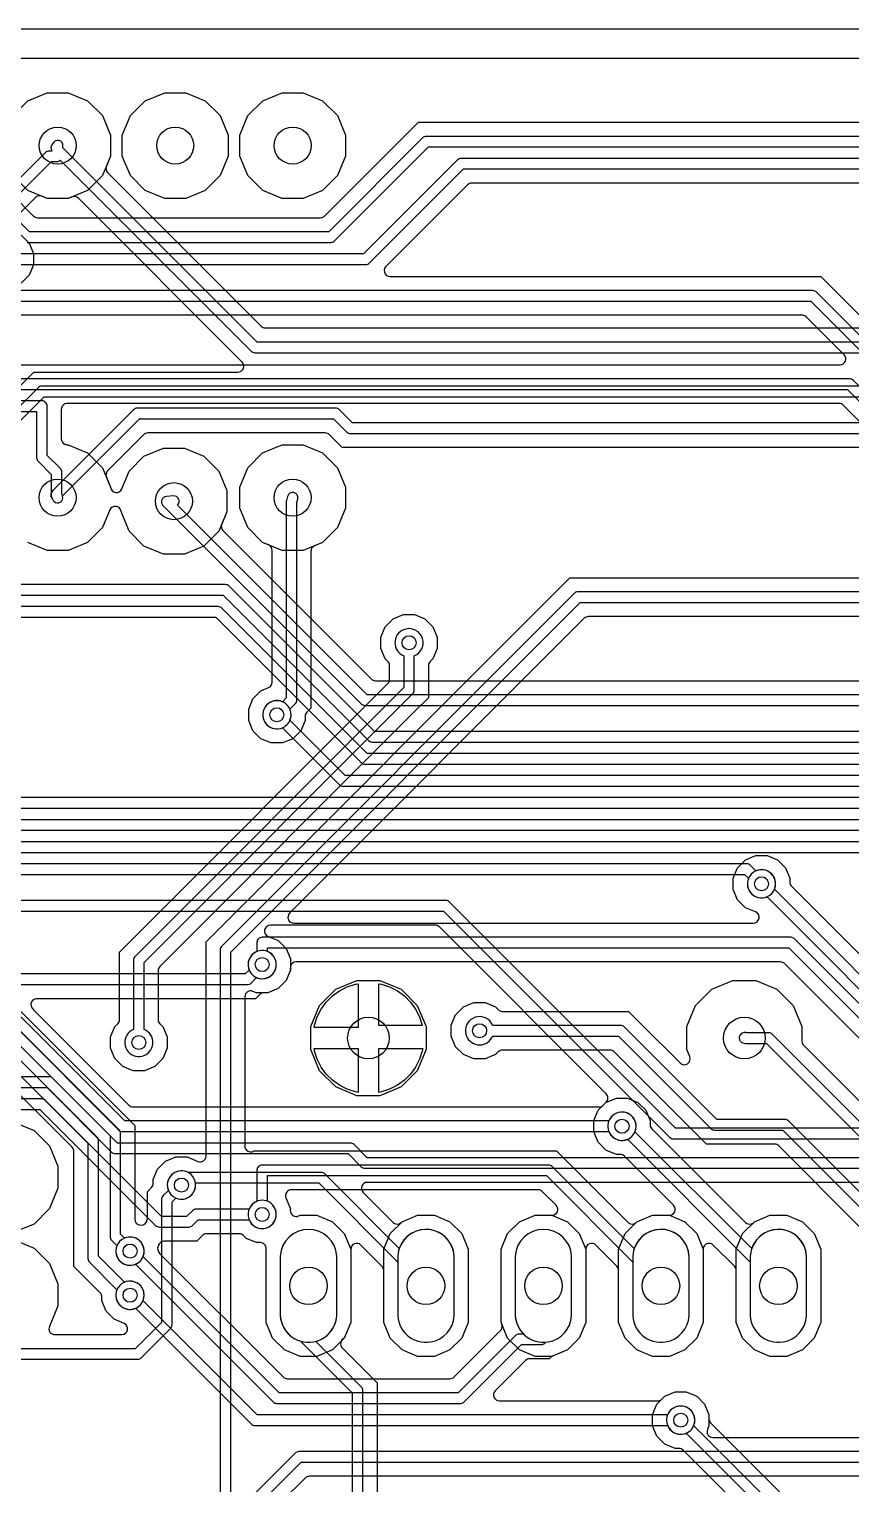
# Model space of a CAD drawing. Header units: millimetres. Extents: x -48 to 87, y -44 to 44.
# Drawn here: x 32.43 to 50.19, y 13.07 to 44.5 of the extents above; entities that cross this region are included whole.
import ezdxf

# ---------------------------------------------------------------- set-up
doc = ezdxf.new("R2010")
doc.units = ezdxf.units.MM

msp = doc.modelspace()

# ---------------------------------------------------------------- linework, layer by layer
at = {"layer": '16_copper'}
for points in [[(86.365, -19.5), (86.365, 42.468, 0.019634), (86.365, 42.478), (86.349, 42.677, 0.05898), (86.343, 42.706), (86.22, 43.084, 0.078702), (86.202, 43.119), (85.969, 43.441, 0.078694), (85.941, 43.469), (85.619, 43.702, 0.078712), (85.584, 43.72), (85.206, 43.843, 0.058974), (85.177, 43.849), (84.978, 43.865, 0.019634), (84.968, 43.865), (-46.07, 43.865, 0.019634)], [(31.584, 41.399), (32.521, 40.461, 0.198912), (32.611, 40.424), (38.725, 40.424, 0.198912), (38.815, 40.461), (40.841, 42.488), (69.547, 42.488)], [(69.374, 42.183), (41.015, 42.183, 0.198912), (40.934, 42.15), (38.904, 40.119), (32.432, 40.119), (30.753, 41.799)], [(32.385, 39.891), (38.951, 39.891, 0.198912), (39.032, 39.924), (41.062, 41.954), (69.326, 41.954)], [(69.215, 41.707), (41.77, 41.707, 0.198912), (41.689, 41.673), (39.659, 39.643), (32.192, 39.643, 0.9287)], [(32.192, 39.414), (39.707, 39.414, 0.198912), (39.787, 39.448), (41.818, 41.478), (69.168, 41.478)], [(68.989, 41.173), (41.997, 41.173, 0.198912), (41.907, 41.136), (40.163, 39.392, 0.756533), (40.231, 39.154), (49.545, 39.154), (54.758, 33.941, 0.198912)], [(54.691, 33.577), (49.452, 38.816, 0.198912), (49.371, 38.849), (29.416, 38.849)], [(10.494, 37.249), (49.958, 37.249, 0.668179), (50.048, 37.466), (49.235, 38.279, 0.198912), (49.145, 38.316), (29.195, 38.316)], [(73.343, 30.118), (54.407, 30.118, 0.297403), (54.373, 30.243), (53.613, 31.004), (53.613, 33.496, 0.198912), (53.58, 33.577), (50.246, 36.911, 0.198912), (50.165, 36.944), (10.668, 36.944, 0.198912)], [(10.715, 36.716), (50.118, 36.716), (53.384, 33.449), (53.384, 30.956, 0.198912), (53.418, 30.875), (54.178, 30.115), (54.178, 30.004, 0.414214), (54.293, 29.889), (73.295, 29.889)], [(22.272, 36.239), (32.588, 36.239), (32.588, 35.242, 0.198912), (32.622, 35.162), (32.906, 34.878), (32.906, 34.449, 0.224372), (32.933, 34.343), (32.944, 34.319, 0.749871), (33.157, 34.373), (33.151, 34.411), (33.134, 34.466), (33.134, 34.925, 0.198912), (33.101, 35.006), (32.817, 35.29), (32.817, 36.354, 0.414214), (32.703, 36.468), (22.225, 36.468, 0.198912)], [(52.306, 34.096), (50.029, 36.374, 0.198912), (49.939, 36.411), (33.249, 36.411, 0.414214), (33.122, 36.284), (33.122, 35.647, 0.284784), (33.192, 35.533), (33.204, 35.529, 0.114873), (33.27, 35.52), (33.69, 35.346), (34.011, 35.024), (34.187, 34.601, 0.776709), (34.43, 34.566), (34.588, 34.948), (34.909, 35.27), (35.33, 35.444), (35.784, 35.444), (36.204, 35.27), (36.526, 34.948), (36.7, 34.528), (36.7, 34.073), (36.526, 33.653), (36.204, 33.332), (35.784, 33.158), (35.33, 33.158), (34.909, 33.332), (34.588, 33.653), (34.413, 34.077, 0.776709), (34.17, 34.112), (34.011, 33.73), (33.69, 33.408), (33.27, 33.234), (32.815, 33.234), (32.395, 33.408)], [(36.786, 11.636), (36.786, 24.559), (44.339, 32.112), (51.872, 32.112), (51.872, 31.736, 0.945417), (53.092, 31.736), (53.092, 33.024, 0.945417), (51.872, 33.024), (51.872, 32.341), (44.291, 32.341, 0.198912), (44.21, 32.307), (36.59, 24.687, 0.198912), (36.557, 24.606), (36.557, 11.589, 0.198912)], [(24.78, 30.74), (34.709, 20.811), (34.709, 18.8, 0.995758), (34.981, 18.784), (34.982, 18.792), (34.982, 19.382), (35.072, 19.472, 0.198912), (35.109, 19.562), (35.109, 19.648), (35.202, 19.872), (35.373, 20.043), (35.597, 20.136), (35.84, 20.136), (36.077, 20.038, 0.534518), (36.252, 20.155), (36.252, 24.78), (44.118, 32.645), (51.441, 32.645, 0.414214)], [(51.441, 31.807), (44.517, 31.807, 0.198912), (44.428, 31.77), (38.059, 25.401, 0.668179), (38.148, 25.184), (48.083, 25.184, 0.820683), (48.131, 25.428), (47.915, 25.518), (47.743, 25.69), (47.65, 25.914), (47.65, 26.156), (47.743, 26.38), (47.915, 26.552), (48.139, 26.645), (48.381, 26.645), (48.605, 26.552), (48.777, 26.38), (48.87, 26.156), (48.87, 26.071, 0.198912), (48.907, 25.981), (52.048, 22.84, 0.198912)], [(24.559, 30.207), (34.176, 20.59), (34.176, 18.415, 0.198912), (34.209, 18.334), (34.326, 18.217), (34.325, 18.215), (34.31, 18.169), (34.303, 18.121), (34.303, 18.074), (34.31, 18.026), (34.325, 17.98), (34.347, 17.938), (34.375, 17.899), (34.409, 17.865), (34.448, 17.837), (34.49, 17.815), (34.536, 17.8), (34.584, 17.793), (34.631, 17.793), (34.679, 17.8, 1), (34.536, 18.395), (34.49, 18.38), (34.488, 18.379), (34.404, 18.462), (34.404, 20.637, 0.198912), (34.371, 20.718), (24.687, 30.402, 0.198912)], [(24.4, 29.731), (33.699, 20.431), (33.699, 17.939, 0.198912), (33.733, 17.858), (34.326, 17.265), (34.325, 17.262), (34.31, 17.216), (34.303, 17.169), (34.303, 17.121), (34.31, 17.074), (34.325, 17.028), (34.347, 16.985), (34.375, 16.946), (34.409, 16.913), (34.448, 16.884), (34.49, 16.863), (34.536, 16.848), (34.584, 16.84), (34.631, 16.84), (34.679, 16.848, 1), (34.536, 17.442), (34.49, 17.427), (34.488, 17.426), (33.928, 17.986), (33.928, 20.479, 0.198912), (33.895, 20.56), (24.528, 29.926, 0.198912)], [(32.192, 18.306), (32.532, 18.165), (32.868, 17.83), (33.049, 17.391), (33.049, 16.916), (32.865, 16.47, 0.534511), (32.982, 16.294), (34.43, 16.294, 0.820683), (34.479, 16.538), (34.262, 16.628), (34.091, 16.8), (33.998, 17.024), (33.998, 17.109, 0.198912), (33.961, 17.199), (33.395, 17.765), (33.395, 20.253, 0.198912), (33.357, 20.342), (24.311, 29.389, 0.198912)], [(51.959, 22.498), (48.541, 25.915, 0.928698), (47.999, 26.195), (47.978, 26.152, 0.671538), (48.38, 25.754), (51.83, 22.303, 0.198912)], [(55.669, 18.153), (48.976, 24.846, 0.198912), (48.895, 24.879), (37.465, 24.879, 0.414214), (37.351, 24.765), (37.351, 24.572, 0.9287), (37.536, 23.991), (37.582, 24.006, 0.671536), (37.579, 24.572), (37.579, 24.651), (48.848, 24.651), (55.636, 17.862)], [(53.979, 19.089), (48.759, 24.309, 0.198912), (48.669, 24.346), (38.202, 24.346, 0.3458), (38.078, 24.249), (38.075, 24.221, 0.090083), (38.075, 24.167), (37.982, 23.943), (37.81, 23.772), (37.586, 23.679), (37.344, 23.679), (37.266, 23.711, 0.534511), (37.09, 23.594), (37.09, 20.368, 0.021373), (37.091, 20.355), (37.093, 20.348, 0.329145), (37.2, 20.243), (37.208, 20.242, 0.143364), (37.287, 20.263), (43.83, 20.263), (44.113, 19.98), (45.374, 18.719, 0.284783), (45.504, 18.688), (45.516, 18.693, 0.113734), (45.568, 18.733), (45.904, 18.872), (46.269, 18.872, 0.668179), (46.359, 19.089), (45.298, 20.149, 0.198912), (45.208, 20.187), (45.122, 20.187), (44.898, 20.279), (44.727, 20.451), (44.634, 20.675), (44.634, 20.918), (44.727, 21.142), (44.898, 21.313), (45.122, 21.406), (45.365, 21.406), (45.589, 21.313), (45.761, 21.142), (45.853, 20.918), (45.853, 20.832, 0.198912), (45.891, 20.742), (47.914, 18.719, 0.284783), (48.044, 18.688), (48.056, 18.693, 0.113734), (48.108, 18.733), (48.444, 18.872), (48.808, 18.872), (49.144, 18.733), (49.401, 18.476), (49.54, 18.139), (49.54, 16.557), (49.401, 16.22), (49.144, 15.963), (48.808, 15.824), (48.444, 15.824), (48.108, 15.963), (47.851, 16.22), (47.712, 16.557), (47.712, 17.683, 0.198912), (47.674, 17.773), (47.217, 18.23, 0.668179), (47, 18.14), (47, 16.557), (46.861, 16.22), (46.604, 15.963), (46.268, 15.824), (45.904, 15.824), (45.568, 15.963), (45.311, 16.22), (45.172, 16.557), (45.172, 17.683, 0.198912), (45.134, 17.773), (44.677, 18.23, 0.668179), (44.46, 18.14), (44.46, 16.557), (44.321, 16.22), (44.064, 15.963), (43.728, 15.824), (43.364, 15.824), (43.028, 15.963), (42.771, 16.22), (42.632, 16.557), (42.632, 18.139), (42.771, 18.476), (43.028, 18.733), (43.364, 18.872), (43.729, 18.872, 0.668179), (43.819, 19.089), (43.52, 19.387, 0.198912), (43.43, 19.425), (38.094, 19.425, 0.534511), (37.977, 19.249), (38.075, 19.013, 0.553896), (38.223, 18.85), (38.227, 18.851, 0.101729), (38.284, 18.872), (38.648, 18.872), (38.984, 18.733), (39.241, 18.476), (39.38, 18.139), (39.38, 16.557), (39.241, 16.22, 0.542017), (39.202, 16.001), (39.948, 15.255), (39.948, 10.811, 0.820693)], [(50.371, 18.632), (48.632, 20.372, 0.198912), (48.542, 20.409), (47.07, 20.409), (45.076, 22.404, 0.198912), (44.986, 22.441), (42.66, 22.441, 0.198912), (42.57, 22.404), (42.509, 22.343), (42.285, 22.25), (42.043, 22.25), (41.819, 22.343), (41.647, 22.515), (41.554, 22.739), (41.554, 22.981), (41.647, 23.205), (41.819, 23.377), (42.043, 23.47), (42.285, 23.47), (42.509, 23.377), (42.57, 23.316, 0.198912), (42.66, 23.279), (45.386, 23.279), (45.668, 22.996), (46.502, 22.163, 0.820678), (46.709, 22.301), (46.645, 22.454), (46.645, 22.95), (46.835, 23.407), (47.185, 23.757), (47.642, 23.947), (48.138, 23.947), (48.595, 23.757), (48.945, 23.407), (49.135, 22.95), (49.135, 22.631, 0.198912), (49.172, 22.541), (52.994, 18.719, 0.284783)], [(51.19, 18.567), (48.849, 20.909, 0.198912), (48.768, 20.942), (47.291, 20.942), (45.293, 22.941, 0.198912), (45.212, 22.974), (42.447, 22.974, 0.9287), (41.867, 22.789), (41.882, 22.743, 0.671536), (42.447, 22.746), (45.165, 22.746), (47.163, 20.747, 0.198912), (47.244, 20.714), (48.721, 20.714), (50.919, 18.515, 0.281573)], [(53.129, 18.153), (48.5, 22.782, 0.198912), (48.419, 22.816), (47.943, 22.816, 0.153723), (47.865, 22.814), (47.84, 22.805, 0.662238), (47.851, 22.595), (47.888, 22.588, 0.111684), (47.943, 22.587), (48.371, 22.587), (53.096, 17.862)], [(32.093, 20.887), (32.532, 20.705), (32.868, 20.37), (33.049, 19.931), (33.049, 19.456), (32.868, 19.017), (32.532, 18.681), (32.192, 18.541, 0.668186)], [(30.163, 15.761), (34.766, 15.761), (34.779, 15.762, 0.170821), (34.847, 15.794), (35.482, 16.429, 0.198912), (35.516, 16.51), (35.516, 19.161), (35.599, 19.245, 0.928698), (35.879, 19.787), (35.836, 19.809, 0.671538), (35.438, 19.407), (35.32, 19.29, 0.198912), (35.287, 19.209), (35.287, 16.557), (34.719, 15.989), (30.277, 15.989)], [(26.626, -21.796), (35.958, -12.463, 0.198912), (35.992, -12.383), (35.992, 4.874), (39.61, 8.492, 0.198912), (39.643, 8.572), (39.643, 15.081, 0.198912), (39.61, 15.162), (38.623, 16.149, 0.324417), (39.076, 16.704), (39.076, 17.992, 0.945417), (37.856, 17.992), (37.856, 16.704, 0.288096), (38.232, 16.174), (38.297, 16.152, 0.115259), (38.337, 16.112), (39.414, 15.034), (39.414, 8.62), (35.797, 5.002, 0.198912), (35.763, 4.921), (35.763, -12.335), (26.43, -21.668, 0.198912)], [(48.899, 11.469), (46.568, 13.799, 0.198912), (46.478, 13.837), (46.392, 13.837), (46.168, 13.929), (45.997, 14.101), (45.904, 14.325), (45.904, 14.568), (45.997, 14.792), (46.168, 14.963), (46.392, 15.056), (46.635, 15.056), (46.859, 14.963), (47.031, 14.792), (47.123, 14.568), (47.123, 14.482, 0.198912), (47.161, 14.392), (50.454, 11.099, 0.284783)]]:
    msp.add_lwpolyline(points, format="xyb", dxfattribs=at)
for points in [[(32.817, 40.84), (32.396, 41.014), (32.075, 41.336), (31.901, 41.756), (31.901, 42.211), (32.075, 42.631), (32.396, 42.952), (32.817, 43.126), (33.271, 43.126), (33.691, 42.952), (34.013, 42.631), (34.187, 42.211), (34.187, 41.756), (34.013, 41.336), (33.691, 41.014), (33.271, 40.84)], [(35.357, 40.84), (34.936, 41.014), (34.615, 41.336), (34.441, 41.756), (34.441, 42.211), (34.615, 42.631), (34.936, 42.952), (35.357, 43.126), (35.811, 43.126), (36.231, 42.952), (36.553, 42.631), (36.727, 42.211), (36.727, 41.756), (36.553, 41.336), (36.231, 41.014), (35.811, 40.84)], [(37.897, 40.84), (37.476, 41.014), (37.155, 41.336), (36.981, 41.756), (36.981, 42.211), (37.155, 42.631), (37.476, 42.952), (37.897, 43.126), (38.351, 43.126), (38.771, 42.952), (39.093, 42.631), (39.267, 42.211), (39.267, 41.756), (39.093, 41.336), (38.771, 41.014), (38.351, 40.84)], [(39.514, 21.457), (39.057, 21.647), (38.707, 21.997), (38.517, 22.454), (38.517, 22.95), (38.707, 23.407), (39.057, 23.757), (39.514, 23.947), (40.01, 23.947), (40.467, 23.757), (40.817, 23.407), (41.007, 22.95), (41.007, 22.454), (40.817, 21.997), (40.467, 21.647), (40.01, 21.457)], [(40.824, 15.824), (40.488, 15.963), (40.231, 16.22), (40.092, 16.557), (40.092, 18.139), (40.231, 18.476), (40.488, 18.733), (40.824, 18.872), (41.188, 18.872), (41.524, 18.733), (41.781, 18.476), (41.92, 18.139), (41.92, 16.557), (41.781, 16.22), (41.524, 15.963), (41.188, 15.824)]]:
    msp.add_lwpolyline(points, close=True, dxfattribs=at)
msp.add_lwpolyline([(29.369, 38.621), (49.324, 38.621), (54.496, 33.449)], dxfattribs=at)
for points in [[(37.661, 29.077), (37.437, 29.169), (37.266, 29.341), (37.173, 29.565), (37.173, 29.808), (37.266, 30.032), (37.437, 30.203), (37.602, 30.272, 0.30335), (37.681, 30.389), (37.681, 33.238, 0.303347), (37.602, 33.355), (37.475, 33.408), (37.153, 33.73), (36.979, 34.15), (36.979, 34.604), (37.153, 35.024), (37.475, 35.346), (37.895, 35.52), (38.35, 35.52), (38.77, 35.346), (39.091, 35.024), (39.265, 34.604), (39.265, 34.15), (39.091, 33.73), (38.77, 33.408), (38.597, 33.337, 0.30335), (38.519, 33.219), (38.519, 29.83), (38.429, 29.74, 0.198912), (38.392, 29.651), (38.392, 29.565), (38.299, 29.341), (38.128, 29.169), (37.904, 29.077)], [(37.854, 29.389, 0.463819), (38.064, 29.806), (38.181, 29.923, 0.198912), (38.214, 30.004), (38.214, 34.276), (38.233, 34.349, 1), (38.012, 34.405), (37.989, 34.318, 0.062814), (37.986, 34.29), (37.986, 30.051), (37.902, 29.967), (37.9, 29.969), (37.854, 29.984), (37.806, 29.991), (37.759, 29.991), (37.711, 29.984), (37.665, 29.969), (37.623, 29.947), (37.584, 29.919), (37.55, 29.885), (37.522, 29.846), (37.5, 29.803), (37.485, 29.758), (37.478, 29.71), (37.478, 29.662), (37.485, 29.615), (37.5, 29.569), (37.522, 29.527), (37.55, 29.488), (37.584, 29.454), (37.623, 29.426), (37.665, 29.404), (37.711, 29.389), (37.759, 29.381), (37.806, 29.381)], [(34.677, 21.996), (34.453, 22.089), (34.281, 22.261), (34.188, 22.485), (34.188, 22.727), (34.281, 22.951), (34.342, 23.012, 0.198912), (34.379, 23.102), (34.379, 24.558), (34.662, 24.84), (34.662, 24.84), (40.184, 30.362, 0.198912), (40.221, 30.452), (40.221, 30.746, 0.198917), (40.184, 30.836), (40.123, 30.897), (40.03, 31.121), (40.03, 31.363), (40.123, 31.587), (40.295, 31.759), (40.519, 31.852), (40.761, 31.852), (40.985, 31.759), (41.157, 31.587), (41.25, 31.363), (41.25, 31.121), (41.157, 30.897), (41.096, 30.836, 0.198917), (41.059, 30.746), (41.059, 30.052), (40.776, 29.77), (40.776, 29.77), (35.254, 24.248, 0.198912), (35.217, 24.158), (35.217, 23.102, 0.198912), (35.254, 23.012), (35.315, 22.951), (35.408, 22.727), (35.408, 22.485), (35.315, 22.261), (35.143, 22.089), (34.919, 21.996)], [(34.869, 22.309, 0.730089), (34.912, 22.889), (34.912, 24.337), (40.721, 30.145, 0.198912), (40.754, 30.226), (40.754, 30.959, 0.9287), (40.569, 31.539), (40.523, 31.524, 0.671536), (40.526, 30.959), (40.526, 30.273), (34.717, 24.465, 0.198912), (34.684, 24.384), (34.684, 22.889), (34.681, 22.888), (34.638, 22.867), (34.599, 22.838), (34.566, 22.805), (34.537, 22.766), (34.516, 22.723), (34.501, 22.677), (34.493, 22.63), (34.493, 22.582), (34.501, 22.535), (34.516, 22.489), (34.537, 22.446), (34.566, 22.407), (34.599, 22.374), (34.638, 22.345), (34.681, 22.324), (34.727, 22.309), (34.774, 22.301), (34.822, 22.301)], [(48.728, 16.136, 0.349916), (49.236, 16.704), (49.236, 17.992, 0.824944), (48.049, 18.153), (45.525, 20.677, 0.928698), (44.983, 20.956), (44.961, 20.913, 0.671538), (45.363, 20.515), (48.016, 17.862), (48.016, 16.704), (48.024, 16.636), (48.039, 16.569), (48.062, 16.505), (48.092, 16.443), (48.128, 16.385), (48.171, 16.332), (48.219, 16.283), (48.273, 16.24), (48.331, 16.204), (48.392, 16.174), (48.457, 16.152), (48.524, 16.136), (48.592, 16.129), (48.66, 16.129)], [(46.188, 16.136, 0.349916), (46.696, 16.704), (46.696, 17.992, 0.824944), (45.509, 18.153), (43.737, 19.925, 0.198912), (43.656, 19.958), (37.465, 19.958, 0.414214), (37.351, 19.844), (37.351, 19.175, 0.9287), (37.536, 18.594), (37.582, 18.609, 0.671536), (37.579, 19.175), (37.579, 19.729), (43.609, 19.729), (45.476, 17.862), (45.476, 16.704), (45.484, 16.636), (45.499, 16.569), (45.522, 16.505), (45.552, 16.443), (45.588, 16.385), (45.631, 16.332), (45.679, 16.283), (45.733, 16.24), (45.791, 16.204), (45.852, 16.174), (45.917, 16.152), (45.984, 16.136), (46.052, 16.129), (46.12, 16.129)], [(41.108, 16.136, 0.349916), (41.616, 16.704), (41.616, 17.992, 0.945417), (40.396, 17.992), (40.396, 16.704), (40.404, 16.636), (40.419, 16.569), (40.442, 16.505), (40.472, 16.443), (40.508, 16.385), (40.551, 16.332), (40.599, 16.283), (40.653, 16.24), (40.711, 16.204), (40.772, 16.174), (40.837, 16.152), (40.904, 16.136), (40.972, 16.129), (41.04, 16.129)], [(43.648, 16.136, 0.349916), (44.156, 16.704), (44.156, 17.992, 0.945417), (42.936, 17.992), (42.936, 16.704), (42.944, 16.636), (42.959, 16.569), (42.982, 16.505), (43.012, 16.443), (43.048, 16.385), (43.091, 16.332), (43.139, 16.283), (43.193, 16.24), (43.251, 16.204), (43.312, 16.174), (43.377, 16.152), (43.444, 16.136), (43.512, 16.129), (43.58, 16.129)], [(51.268, 8.516, 0.349916), (51.776, 9.084), (51.776, 10.372, 0.824944), (50.589, 10.533), (46.795, 14.327, 0.928698), (46.253, 14.606), (46.231, 14.563, 0.671538), (46.633, 14.165), (50.556, 10.242), (50.556, 9.084), (50.564, 9.016), (50.579, 8.949), (50.602, 8.885), (50.632, 8.823), (50.668, 8.765), (50.711, 8.712), (50.759, 8.663), (50.813, 8.62), (50.871, 8.584), (50.932, 8.554), (50.997, 8.532), (51.064, 8.516), (51.132, 8.509), (51.2, 8.509)]]:
    msp.add_lwpolyline(points, format="xyb", close=True, dxfattribs=at)
at = {"layer": '1_copper'}
for points in [[(86.365, -19.5), (86.365, 42.468, 0.019634), (86.365, 42.478), (86.349, 42.677, 0.05898), (86.343, 42.706), (86.22, 43.084, 0.078702), (86.202, 43.119), (85.969, 43.441, 0.078694), (85.941, 43.469), (85.619, 43.702, 0.078702), (85.584, 43.72), (85.206, 43.843, 0.05898), (85.177, 43.849), (84.978, 43.865, 0.019634), (84.968, 43.865), (29.583, 43.865, 0.668179)], [(32.396, 42.952), (32.817, 43.126), (33.271, 43.126), (33.691, 42.952), (34.013, 42.631), (34.187, 42.211), (34.187, 41.756), (34.096, 41.537, 0.303346), (34.124, 41.399), (37.443, 38.08, 0.198912), (37.532, 38.043), (52.527, 38.043, 0.198908)], [(52.739, 37.738), (37.354, 37.738), (33.154, 41.938), (33.158, 41.972, 0.872001), (32.938, 42.025), (32.935, 42.019, 0.3394), (32.915, 41.866), (32.861, 41.866, 0.198912), (32.78, 41.832), (31.226, 40.278)], [(31.355, 40.083), (32.909, 41.637), (33.02, 41.637, 0.194238), (33.099, 41.669), (37.225, 37.543, 0.198912), (37.306, 37.509), (52.739, 37.509)], [(30.952, 35.513), (32.529, 37.09), (36.94, 37.09, 0.668179), (37.03, 37.307), (33.491, 40.846, 0.303346), (33.352, 40.874), (33.271, 40.84), (32.817, 40.84), (32.702, 40.888, 0.303353), (32.563, 40.86), (32.031, 40.328, 0.534512)], [(30.613, 34.42), (32.75, 36.557), (56.232, 36.557, 0.9287), (56.812, 36.743), (56.797, 36.788, 0.671536), (56.232, 36.786), (32.703, 36.786, 0.198912), (32.622, 36.752), (30.559, 34.69, 0.194261)], [(69.532, 35.992), (39.417, 35.992), (39.133, 36.276, 0.198912), (39.053, 36.309), (34.766, 36.309, 0.198912), (34.685, 36.276), (32.939, 34.53, 0.443059), (32.933, 34.343), (32.944, 34.319, 0.749871), (33.157, 34.373), (33.151, 34.411), (33.15, 34.417), (34.814, 36.081), (39.005, 36.081), (39.289, 35.797, 0.198912), (39.37, 35.763), (69.485, 35.763)], [(69.306, 35.458), (39.196, 35.458), (38.916, 35.739, 0.198912), (38.826, 35.776), (34.992, 35.776, 0.198912), (34.903, 35.739), (34.123, 34.959, 0.303353), (34.096, 34.821), (34.187, 34.601, 0.776689), (34.43, 34.566), (34.588, 34.948), (34.909, 35.27), (35.33, 35.444), (35.784, 35.444), (36.204, 35.27), (36.526, 34.948), (36.7, 34.528), (36.7, 34.073), (36.589, 33.806, 0.303353), (36.617, 33.667), (39.824, 30.46, 0.198912), (39.914, 30.423), (53.003, 30.423, 0.198912)], [(28.065, 31.794), (36.465, 31.794), (39.607, 28.653, 0.198912), (39.688, 28.619), (75.724, 28.619), (75.736, 28.621, 0.170821), (75.805, 28.653), (77.868, 30.717, 0.198912), (77.902, 30.798), (77.902, 31.161, 0.388504), (78.492, 31.736), (78.492, 33.024, 0.945417), (77.272, 33.024), (77.272, 31.736, 0.29981), (77.673, 31.198), (77.673, 30.845), (75.676, 28.848), (39.735, 28.848), (36.593, 31.99, 0.198912), (36.513, 32.023), (28.065, 32.023, 0.674905)], [(29.845, 32.271), (36.624, 32.271), (39.765, 29.129, 0.198912), (39.846, 29.096), (61.722, 29.096), (61.734, 29.097, 0.170821), (61.803, 29.129), (62.628, 29.955, 0.198912), (62.662, 30.036), (62.662, 31.161, 0.388504), (63.252, 31.736), (63.252, 33.024, 0.945417), (62.032, 33.024), (62.032, 31.736, 0.29981), (62.433, 31.198), (62.433, 30.083), (61.675, 29.324), (39.894, 29.324), (36.752, 32.466, 0.198912), (36.671, 32.499), (29.892, 32.499)], [(74.105, 28.372), (39.259, 28.372), (38.064, 29.567, 0.928698), (37.522, 29.846), (37.5, 29.803, 0.671538), (37.902, 29.405), (39.13, 28.177, 0.198912), (39.211, 28.143), (74.057, 28.143)], [(10.888, 26.238), (47.895, 26.238), (47.979, 26.155), (47.978, 26.152), (47.963, 26.106), (47.955, 26.059), (47.955, 26.011), (47.963, 25.964), (47.978, 25.918), (47.999, 25.875), (48.028, 25.836), (48.061, 25.803), (48.1, 25.774), (48.143, 25.753), (48.189, 25.738), (48.236, 25.73), (48.284, 25.73), (48.331, 25.738, 1), (48.189, 26.332), (48.143, 26.317), (48.14, 26.316), (48.023, 26.433, 0.198912), (47.943, 26.467), (10.888, 26.467, 0.9287)], [(9.684, 25.444), (41.386, 25.444), (46.274, 20.557, 0.198912), (46.355, 20.523), (62.881, 20.523), (63.703, 19.701), (63.703, 18.546, 0.321608), (63.256, 17.992), (63.256, 16.704, 0.945417), (64.476, 16.704), (64.476, 17.992, 0.366884), (63.932, 18.564), (63.932, 19.748, 0.198912), (63.898, 19.829), (63.009, 20.718, 0.198912), (62.928, 20.752), (46.402, 20.752), (41.515, 25.64, 0.198912), (41.434, 25.673), (9.731, 25.673)], [(15.047, 23.857), (37.148, 23.857, 0.198912), (37.228, 23.89), (37.345, 24.008, 0.928698), (37.625, 24.549), (37.582, 24.571, 0.671538), (37.184, 24.169), (37.1, 24.086), (15.047, 24.086)], [(32.02, 23.063), (34.368, 20.715, 0.198912), (34.449, 20.682), (44.96, 20.682), (44.961, 20.679), (44.983, 20.637), (45.011, 20.598), (45.045, 20.564), (45.084, 20.536), (45.127, 20.514), (45.172, 20.499), (45.22, 20.491), (45.268, 20.491), (45.315, 20.499, 1), (45.172, 21.094), (45.127, 21.079, 0.201323), (44.96, 20.911), (34.496, 20.911), (32.148, 23.258, 0.198912)], [(60.516, 20.117), (39.735, 20.117), (39.451, 20.401, 0.198912), (39.37, 20.434), (34.337, 20.434), (32.942, 21.83, 0.198912), (32.861, 21.863), (14.446, 21.863, 0.198912)], [(14.494, 21.634), (32.814, 21.634), (34.209, 20.239, 0.198912), (34.29, 20.206), (39.323, 20.206), (39.607, 19.922, 0.198912), (39.688, 19.888), (60.468, 19.888)], [(15.922, 21.158), (32.655, 21.158), (35.162, 18.652, 0.198912), (35.242, 18.618), (35.878, 18.618, 0.198912), (35.958, 18.652), (36.084, 18.777), (37.182, 18.777, 0.9287), (37.762, 18.963), (37.747, 19.008, 0.671536), (37.182, 19.006), (36.036, 19.006, 0.198912), (35.955, 18.972), (35.83, 18.847), (35.29, 18.847), (32.783, 21.353, 0.198912), (32.703, 21.387), (15.875, 21.387, 0.198912)], [(60.289, 19.583), (39.736, 19.583, 0.668179), (39.646, 19.367), (40.294, 18.719, 0.284783), (40.424, 18.688), (40.436, 18.693, 0.113734), (40.488, 18.733), (40.824, 18.872), (41.188, 18.872), (41.524, 18.733), (41.781, 18.476), (41.92, 18.139), (41.92, 16.557), (41.781, 16.22), (41.524, 15.963), (41.188, 15.824), (40.824, 15.824), (40.488, 15.963), (40.231, 16.22), (40.092, 16.557), (40.092, 17.683, 0.198912), (40.054, 17.773), (39.597, 18.23, 0.668179), (39.38, 18.14), (39.38, 16.557), (39.241, 16.22), (38.984, 15.963), (38.648, 15.824), (38.284, 15.824), (37.948, 15.963), (37.691, 16.22), (37.552, 16.557), (37.552, 18.155, 0.414214), (37.425, 18.282), (37.344, 18.282), (37.12, 18.374), (37.059, 18.435, 0.198917), (36.969, 18.472), (36.262, 18.472, 0.198912), (36.173, 18.435), (36.051, 18.313), (35.344, 18.313, 0.312789), (35.226, 18.231), (35.221, 18.219, 0.362981), (35.254, 18.043), (37.919, 15.379, 0.198912), (38.009, 15.342), (41.525, 15.342, 0.198912), (41.615, 15.379), (42.619, 16.383, 0.234649), (42.655, 16.49), (42.653, 16.497, 0.10561), (42.632, 16.557), (42.632, 18.139), (42.771, 18.476), (43.028, 18.733), (43.364, 18.872), (43.728, 18.872), (44.064, 18.733), (44.321, 18.476), (44.46, 18.139), (44.46, 16.557), (44.321, 16.22), (44.064, 15.963), (43.741, 15.829, 0.098503), (43.699, 15.802), (43.671, 15.773), (43.247, 15.773, 0.198912), (43.158, 15.736), (42.504, 15.082, 0.668179), (42.593, 14.865), (46.018, 14.865, 0.198912), (46.108, 14.903), (46.168, 14.963), (46.392, 15.056), (46.635, 15.056), (46.859, 14.963), (47.031, 14.792), (47.123, 14.568), (47.123, 14.325), (47.091, 14.247, 0.534511), (47.208, 14.072), (65.973, 14.072)], [(36.159, 11.391), (38.306, 13.538), (66.199, 13.538, 0.198912), (66.28, 13.572), (71.009, 18.301), (71.596, 18.301, 0.264004), (71.694, 18.356), (71.739, 18.431, 1), (71.543, 18.548), (71.531, 18.529), (70.961, 18.529, 0.198912), (70.88, 18.496), (66.151, 13.767), (38.259, 13.767, 0.198912), (38.178, 13.733), (35.997, 11.552)], [(70.701, 17.562), (66.372, 13.233), (38.485, 13.233, 0.198912), (38.395, 13.196), (37.9, 12.701, 0.668179)]]:
    msp.add_lwpolyline(points, format="xyb", dxfattribs=at)
for points in [[(35.357, 40.84), (34.936, 41.014), (34.615, 41.336), (34.441, 41.756), (34.441, 42.211), (34.615, 42.631), (34.936, 42.952), (35.357, 43.126), (35.811, 43.126), (36.231, 42.952), (36.553, 42.631), (36.727, 42.211), (36.727, 41.756), (36.553, 41.336), (36.231, 41.014), (35.811, 40.84)], [(37.897, 40.84), (37.476, 41.014), (37.155, 41.336), (36.981, 41.756), (36.981, 42.211), (37.155, 42.631), (37.476, 42.952), (37.897, 43.126), (38.351, 43.126), (38.771, 42.952), (39.093, 42.631), (39.267, 42.211), (39.267, 41.756), (39.093, 41.336), (38.771, 41.014), (38.351, 40.84)], [(37.895, 33.234), (37.475, 33.408), (37.153, 33.73), (36.979, 34.15), (36.979, 34.604), (37.153, 35.024), (37.475, 35.346), (37.895, 35.52), (38.35, 35.52), (38.77, 35.346), (39.091, 35.024), (39.265, 34.604), (39.265, 34.15), (39.091, 33.73), (38.77, 33.408), (38.35, 33.234)], [(38.589, 22.927), (38.598, 22.982), (38.656, 23.16), (38.741, 23.328), (38.851, 23.48), (38.984, 23.613), (39.136, 23.723), (39.304, 23.808), (39.482, 23.866), (39.537, 23.875), (39.537, 22.927)], [(39.987, 22.974), (39.987, 23.875), (40.042, 23.866), (40.22, 23.808), (40.388, 23.723), (40.54, 23.613), (40.673, 23.48), (40.783, 23.328), (40.868, 23.16), (40.926, 22.982), (40.928, 22.974)], [(39.482, 21.538), (39.304, 21.596), (39.136, 21.681), (38.984, 21.791), (38.851, 21.924), (38.741, 22.076), (38.656, 22.244), (38.598, 22.422), (38.589, 22.477), (39.537, 22.477), (39.537, 21.529)], [(39.987, 22.477), (40.935, 22.477), (40.926, 22.422), (40.868, 22.244), (40.783, 22.076), (40.673, 21.924), (40.54, 21.791), (40.388, 21.681), (40.22, 21.596), (40.042, 21.538), (39.987, 21.529)], [(45.904, 15.824), (45.568, 15.963), (45.311, 16.22), (45.172, 16.557), (45.172, 18.139), (45.311, 18.476), (45.568, 18.733), (45.904, 18.872), (46.268, 18.872), (46.604, 18.733), (46.861, 18.476), (47, 18.139), (47, 16.557), (46.861, 16.22), (46.604, 15.963), (46.268, 15.824)], [(48.444, 15.824), (48.108, 15.963), (47.851, 16.22), (47.712, 16.557), (47.712, 18.139), (47.851, 18.476), (48.108, 18.733), (48.444, 18.872), (48.808, 18.872), (49.144, 18.733), (49.401, 18.476), (49.54, 18.139), (49.54, 16.557), (49.401, 16.22), (49.144, 15.963), (48.808, 15.824)]]:
    msp.add_lwpolyline(points, close=True, dxfattribs=at)
for points in [[(32.254, 40.046), (32.426, 39.874), (32.518, 39.65), (32.518, 39.407), (32.426, 39.183), (32.254, 39.012)], [(29.369, 27.667), (66.659, 27.667)], [(66.707, 27.896), (29.416, 27.896)], [(64.389, 27.419), (14.97, 27.419)], [(14.923, 27.191), (64.342, 27.191)], [(52.864, 26.943), (12.112, 26.943)], [(12.065, 26.714), (52.816, 26.714)]]:
    msp.add_lwpolyline(points, dxfattribs=at)
for points in [[(53.57, 29.706, 1), (53.427, 30.301), (53.382, 30.286, 0.201323), (53.215, 30.118), (39.735, 30.118), (35.635, 34.218, 0.704614), (35.549, 34.415), (35.393, 34.404, 0.643409), (35.32, 34.209), (39.607, 29.923, 0.198912), (39.688, 29.889), (53.215, 29.889), (53.216, 29.887), (53.238, 29.844), (53.266, 29.805), (53.3, 29.771), (53.339, 29.743), (53.382, 29.721), (53.427, 29.706), (53.475, 29.699), (53.523, 29.699)], [(44.754, 21.216, 0.187836), (44.838, 21.253), (44.903, 21.317, 0.414224), (44.903, 21.497), (41.297, 25.102, 0.198912), (41.208, 25.14), (37.642, 25.14, 0.820683), (37.594, 24.895), (37.81, 24.806), (37.982, 24.634), (38.075, 24.41), (38.075, 24.167), (37.982, 23.943), (37.81, 23.772), (37.586, 23.679), (37.501, 23.679, 0.198912), (37.411, 23.642), (37.321, 23.552), (32.592, 23.552, 0.021373), (32.579, 23.551), (32.572, 23.55, 0.329145), (32.466, 23.442), (32.466, 23.435, 0.253673), (32.524, 23.314), (34.585, 21.253, 0.198912), (34.675, 21.215), (44.748, 21.215)], [(41.108, 16.136, 0.349916), (41.616, 16.704), (41.616, 17.992, 0.824944), (40.429, 18.153), (38.816, 19.766, 0.198912), (38.735, 19.799), (35.878, 19.799, 0.081539), (35.836, 19.809), (35.79, 19.824, 1), (35.647, 19.229), (35.695, 19.221, 0.481724), (36.02, 19.571), (38.688, 19.571), (40.396, 17.862), (40.396, 16.704), (40.404, 16.636), (40.419, 16.569), (40.442, 16.505), (40.472, 16.443), (40.508, 16.385), (40.551, 16.332), (40.599, 16.283), (40.653, 16.24), (40.711, 16.204), (40.772, 16.174), (40.837, 16.152), (40.904, 16.136), (40.972, 16.129), (41.04, 16.129)], [(41.764, 14.81, 0.170821), (41.832, 14.842), (43.069, 16.078), (43.498, 16.078, 0.253851), (43.593, 16.13), (43.648, 16.136, 0.349916), (44.156, 16.704), (44.156, 17.992, 0.945417), (42.936, 17.992), (42.936, 16.704, 0.184701), (43.115, 16.307), (43.021, 16.307, 0.198912), (42.94, 16.273), (41.704, 15.037), (37.83, 15.037), (34.889, 17.978, 0.928698), (34.347, 18.257), (34.325, 18.215, 0.671538), (34.727, 17.816), (37.702, 14.842, 0.198912), (37.782, 14.808), (41.751, 14.808)], [(38.568, 16.136, 0.349916), (39.076, 16.704), (39.076, 17.992, 0.945417), (37.856, 17.992), (37.856, 16.704), (37.864, 16.636), (37.879, 16.569), (37.902, 16.505), (37.932, 16.443), (37.968, 16.385), (38.011, 16.332), (38.059, 16.283), (38.113, 16.24), (38.171, 16.204), (38.232, 16.174), (38.297, 16.152), (38.364, 16.136), (38.432, 16.129), (38.5, 16.129)], [(46.188, 16.136, 0.349916), (46.696, 16.704), (46.696, 17.992, 0.945417), (45.476, 17.992), (45.476, 16.704), (45.484, 16.636), (45.499, 16.569), (45.522, 16.505), (45.552, 16.443), (45.588, 16.385), (45.631, 16.332), (45.679, 16.283), (45.733, 16.24), (45.791, 16.204), (45.852, 16.174), (45.917, 16.152), (45.984, 16.136), (46.052, 16.129), (46.12, 16.129)], [(48.728, 16.136, 0.349916), (49.236, 16.704), (49.236, 17.992, 0.945417), (48.016, 17.992), (48.016, 16.704), (48.024, 16.636), (48.039, 16.569), (48.062, 16.505), (48.092, 16.443), (48.128, 16.385), (48.171, 16.332), (48.219, 16.283), (48.273, 16.24), (48.331, 16.204), (48.392, 16.174), (48.457, 16.152), (48.524, 16.136), (48.592, 16.129), (48.66, 16.129)], [(46.585, 14.149, 1), (46.442, 14.744), (46.397, 14.729, 0.201323), (46.23, 14.561), (37.354, 14.561), (34.889, 17.025, 0.928698), (34.347, 17.305), (34.325, 17.262, 0.671538), (34.727, 16.864), (37.225, 14.365, 0.198912), (37.306, 14.332), (46.23, 14.332), (46.231, 14.329), (46.253, 14.287), (46.281, 14.248), (46.315, 14.214), (46.354, 14.186), (46.397, 14.164), (46.442, 14.149), (46.49, 14.141), (46.538, 14.141)]]:
    msp.add_lwpolyline(points, format="xyb", close=True, dxfattribs=at)
at = {"layer": 'drills_PTH'}
for centre, radius in [((33.044, 41.983), 0.4), ((35.584, 41.983), 0.4), ((38.124, 41.983), 0.4), ((33.042, 34.377), 0.4), ((35.557, 34.301), 0.4), ((38.122, 34.377), 0.4), ((39.762, 22.702), 0.45), ((47.89, 22.702), 0.45), ((38.466, 17.348), 0.406), ((41.006, 17.348), 0.406), ((43.546, 17.348), 0.406), ((46.086, 17.348), 0.406), ((48.626, 17.348), 0.406)]:
    msp.add_circle(centre, radius, dxfattribs=at)
at = {"layer": 'drills_via_1_16'}
for centre in [(40.64, 31.242), (37.782, 29.686), (48.26, 26.035), (37.465, 24.289), (42.164, 22.86), (34.798, 22.606), (45.244, 20.796), (35.719, 19.526), (37.465, 18.891), (34.608, 18.098), (34.608, 17.145), (46.514, 14.446)]:
    msp.add_circle(centre, 0.152, dxfattribs=at)
at = {"layer": 'outline'}
msp.add_lwpolyline([(87, -19.5), (87, 42.468), (86.992, 42.645), (86.969, 42.821), (86.931, 42.994), (86.877, 43.163), (86.81, 43.327), (86.728, 43.484), (86.633, 43.634), (86.525, 43.774), (86.405, 43.905), (86.274, 44.025), (86.134, 44.133), (85.984, 44.228), (85.827, 44.31), (85.663, 44.377), (85.494, 44.431), (85.321, 44.469), (85.145, 44.492), (84.968, 44.5), (-46.07, 44.5)], dxfattribs=at)

doc.saveas('drawing.dxf')
